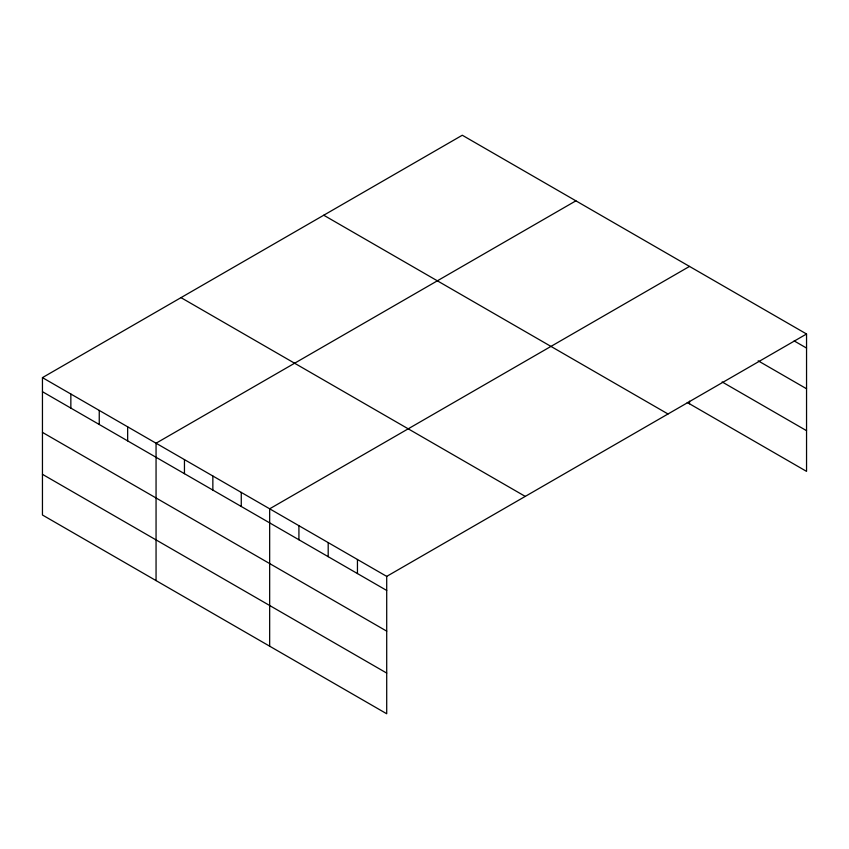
<?xml version="1.0" encoding="UTF-8"?>
<svg xmlns="http://www.w3.org/2000/svg" width="849" height="849" viewBox="0 0 849 849"><rect width="100%" height="100%" fill="white"/><g stroke="black" fill="none" stroke-linecap="round" stroke-linejoin="round"><path stroke-width="1.27" d="M42.45 377.625L386.709 576.386L386.709 713.765L42.45 515.003L42.45 377.625L462.291 135.235L806.55 333.997L806.55 471.375L687.234 402.479M575.898 200.831L156.057 443.22L156.057 580.599M689.505 266.416L269.664 508.806L269.664 646.185M386.709 576.386L806.55 333.997M794.165 340.916L806.55 348.069M758.157 360.814L806.55 388.757M722.138 381.944L806.55 430.676M323.745 215.222L668.004 413.983M180.996 297.638L525.255 496.4M42.45 391.697L386.709 590.458M42.45 432.385L386.709 631.147M42.45 474.315L386.709 673.077M689.505 401.174L689.505 403.795M357.45 559.491L357.45 573.563M328.192 542.596L328.192 556.668M298.922 525.701L298.922 539.773M241.265 492.409L241.265 506.482M212.855 476.013L212.855 490.085M184.456 459.617L184.456 473.689M127.658 426.824L127.658 440.896M99.248 410.428L99.248 424.489M70.849 394.021L70.849 408.093"/></g></svg>
